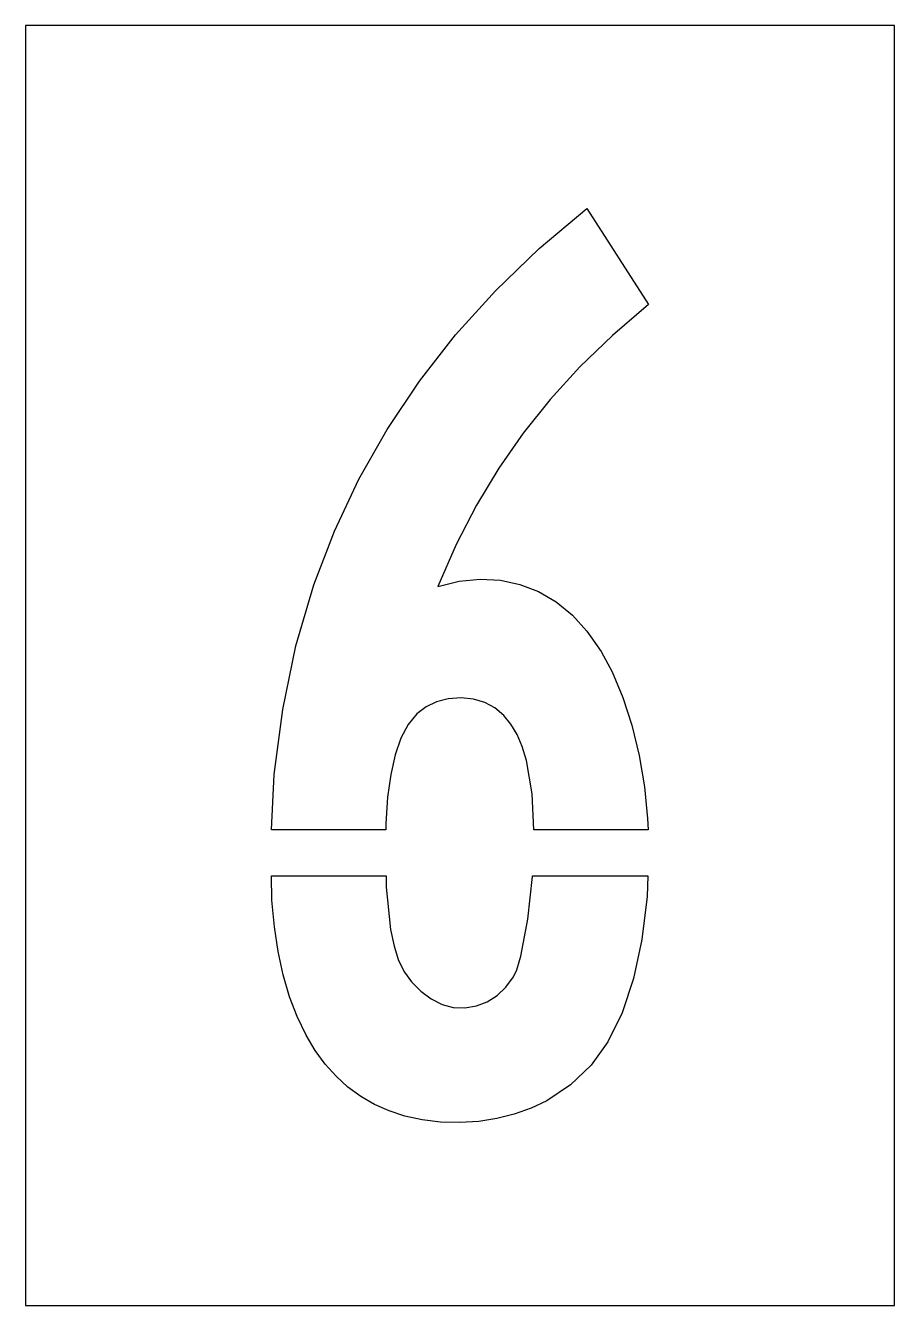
# Model space of a CAD drawing. Extents: x 0 to 9.5, y 0 to 14.
import ezdxf

# ---------------------------------------------------------------- set-up
doc = ezdxf.new("R2010")
doc.units = 0
doc.layers.add('CUT', color=7, linetype='Continuous')
doc.layers.add('OUTSIDE', color=1, linetype='Continuous')

msp = doc.modelspace()

# ---------------------------------------------------------------- linework, layer by layer
at = {"layer": 'CUT'}
for points in [[(5.4769, 5.9617), (5.4311, 6.1124), (5.3737, 6.2466), (5.3076, 6.3587), (5.2293, 6.4539), (5.1324, 6.5353), (5.0207, 6.595), (4.8986, 6.6309), (4.7612, 6.6447), (4.6194, 6.6358), (4.4921, 6.6042), (4.3791, 6.5494), (4.2798, 6.4708), (4.1849, 6.355), (4.1047, 6.2057), (4.0407, 6.0241), (3.992, 5.8092), (3.9581, 5.5603), (3.9384, 5.2719), (3.9388, 5.2014), (2.6874, 5.2014), (2.7196, 5.8063), (2.8113, 6.5198), (2.9561, 7.2141), (3.1527, 7.8823), (3.3773, 8.4709), (3.644, 9.037), (3.9537, 9.5834), (4.3063, 10.1097), (4.7021, 10.6158), (5.1384, 11.0988), (5.6173, 11.561), (6.136, 12), (6.8126, 10.949), (6.418, 10.6099), (6.0617, 10.2662), (5.7365, 9.9105), (5.4421, 9.5427), (5.1743, 9.1577), (4.9312, 8.7527), (4.7094, 8.3219), (4.5087, 7.8652), (4.7412, 7.9222), (4.9697, 7.9451), (5.1918, 7.9334), (5.4059, 7.8876), (5.6099, 7.8082), (5.8017, 7.6956), (5.9795, 7.5508), (6.1386, 7.3773), (6.2931, 7.1527), (6.4133, 6.9291), (6.5293, 6.6515), (6.628, 6.3456), (6.7081, 6.016), (6.7666, 5.6727), (6.802, 5.3263), (6.8063, 5.2014), (5.5575, 5.2014), (5.5389, 5.5976)], [(6.3671, 2.8849), (6.1845, 2.6272), (5.9585, 2.4111), (5.6982, 2.2394), (5.5268, 2.1578), (5.3422, 2.0916), (5.1521, 2.0435), (4.955, 2.0128), (4.7489, 2), (4.5381, 2.0058), (4.337, 2.0295), (4.1469, 2.0709), (3.976, 2.1268), (3.8152, 2.1984), (3.6646, 2.2859), (3.5244, 2.3888), (3.3947, 2.5071), (3.2755, 2.6407), (3.1668, 2.7893), (3.0673, 2.9558), (2.9698, 3.1587), (2.8873, 3.377), (2.8173, 3.6167), (2.7622, 3.871), (2.7208, 4.1429), (2.6935, 4.4322), (2.6879, 4.6994), (3.9414, 4.6994), (3.942, 4.5756), (3.9893, 4.1108), (4.0286, 3.9281), (4.0791, 3.7741), (4.1424, 3.6454), (4.2213, 3.5385), (4.3222, 3.4358), (4.4346, 3.3522), (4.5536, 3.2922), (4.6751, 3.2595), (4.8012, 3.256), (4.931, 3.2773), (5.0484, 3.3216), (5.1565, 3.3896), (5.2515, 3.4796), (5.3358, 3.5932), (5.3727, 3.6696), (5.4168, 3.8196), (5.4924, 4.2238), (5.5423, 4.6934), (5.5426, 4.6994), (6.8035, 4.6994), (6.7951, 4.4745), (6.7396, 4.0041), (6.6478, 3.5765), (6.5216, 3.1998)]]:
    msp.add_lwpolyline(points, close=True, dxfattribs=at)
at = {"layer": 'OUTSIDE'}
msp.add_lwpolyline([(0, 0), (9.5, 0), (9.5, 14), (0, 14)], close=True, dxfattribs=at)

doc.saveas('drawing.dxf')
